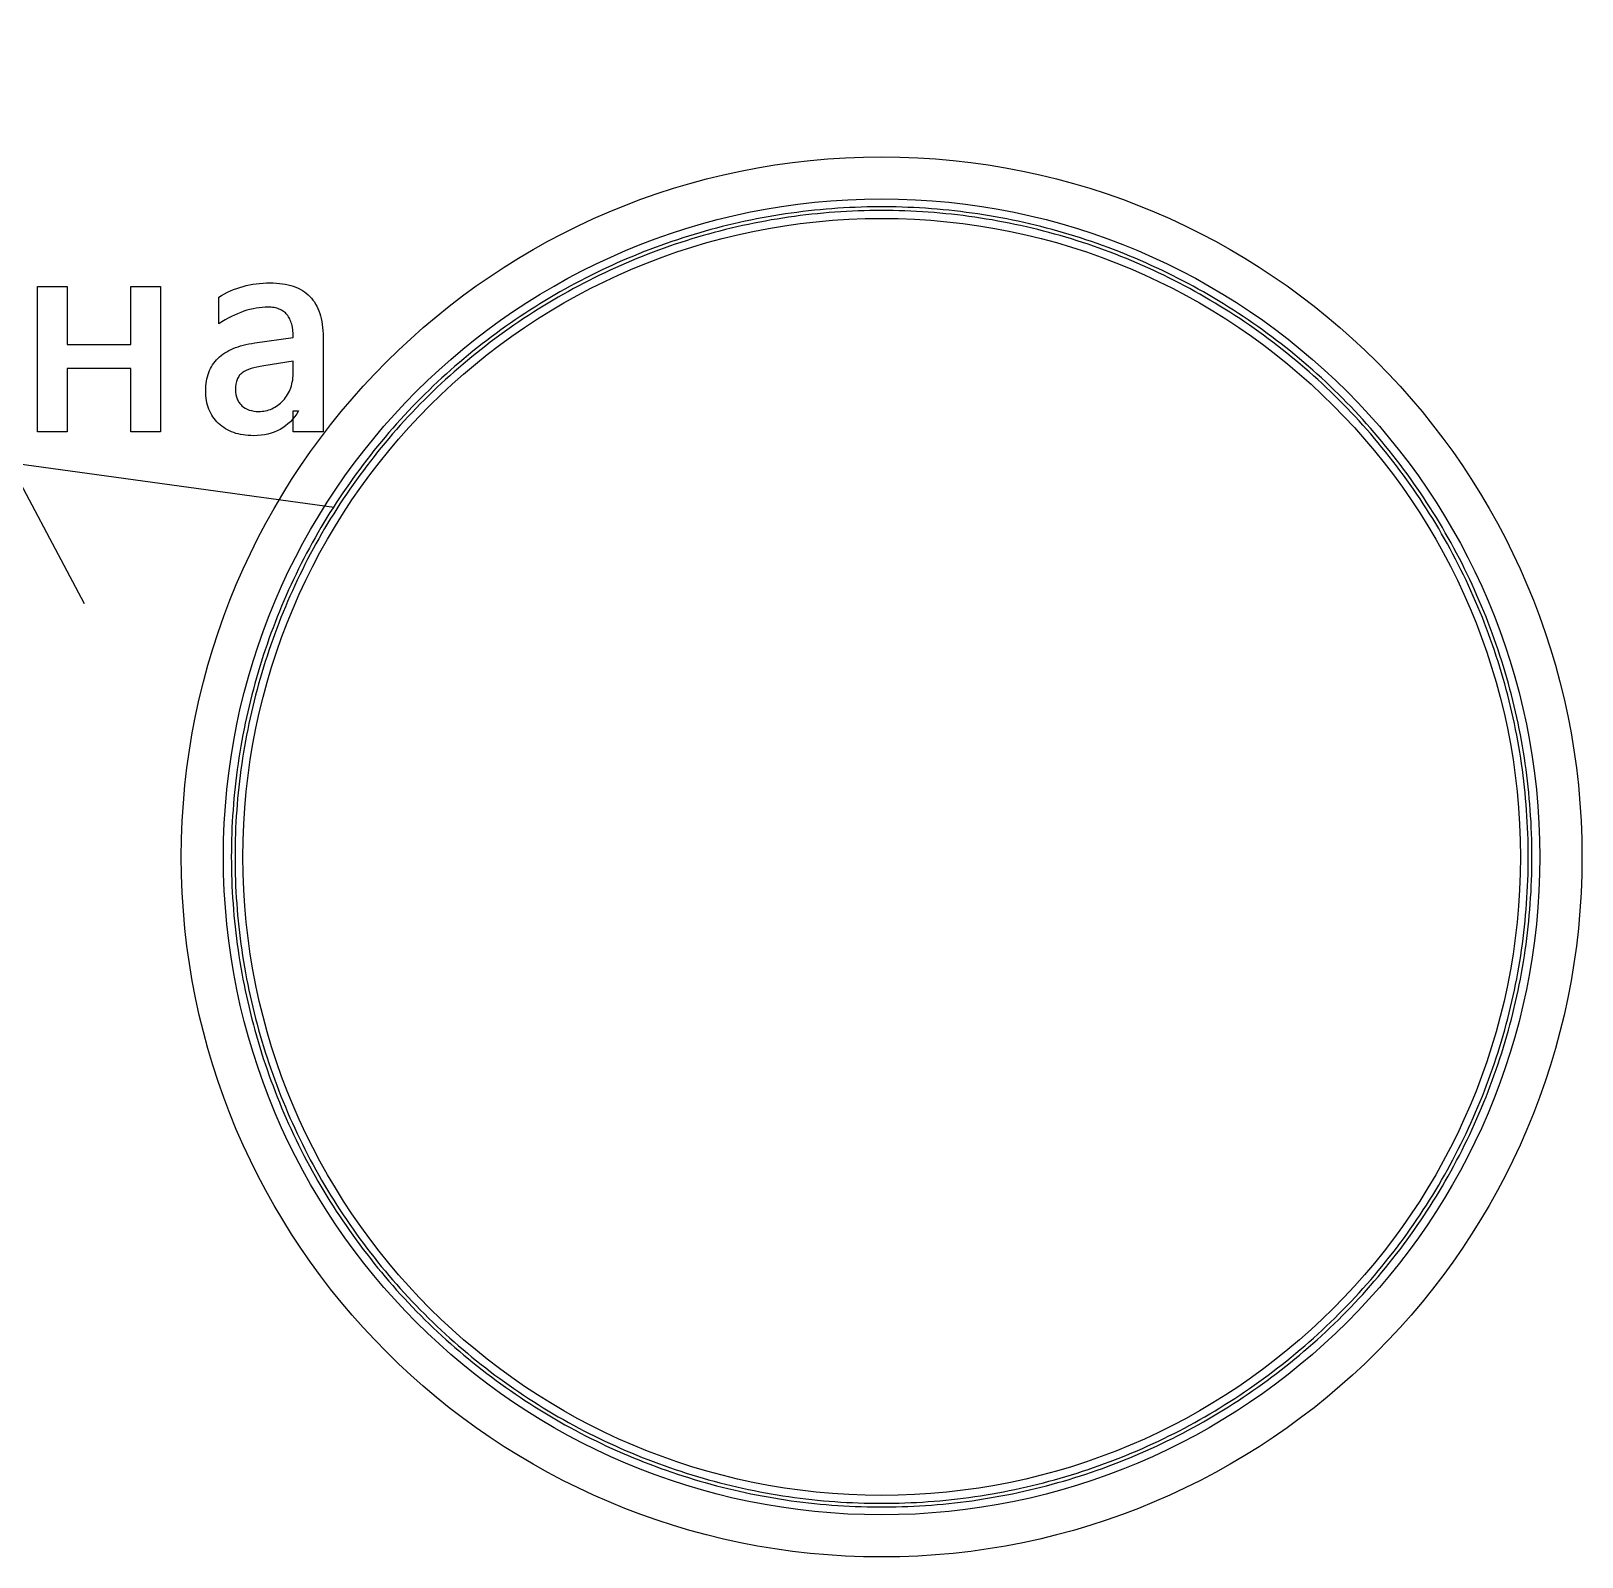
# Model space of a CAD drawing. Header units: metres. Extents: x -352 to 1414, y 67 to 1317.
# Drawn here: x 312.7 to 607.3, y 66.6 to 356.5 of the extents above; entities that cross this region are included whole.
import ezdxf

# ---------------------------------------------------------------- set-up
doc = ezdxf.new("R2010")
doc.units = ezdxf.units.M
doc.layers.add('Page1', color=7, linetype='CONTINUOUS')

msp = doc.modelspace()

# ---------------------------------------------------------------- linework, layer by layer
at = {"layer": 'Page1'}
for p, q in [((322.899159, 247.675588), (-114.69597, 1069.593396)), ((370.307774, 265.926631), (129.094146, 299.215136))]:
    msp.add_line(p, q, dxfattribs=at)
for points in [[(597.753601, 199.568741), (597.748596, 200.680435), (597.733582, 201.792053), (597.708557, 202.903473), (597.673523, 204.014618), (597.62854, 205.125412), (597.573486, 206.235764), (597.508484, 207.345566), (597.433472, 208.454742), (597.348511, 209.563187), (597.25354, 210.670837), (597.148621, 211.777588), (597.033752, 212.883331), (596.908936, 213.988007), (596.77417, 215.091522), (596.629456, 216.193771), (596.474854, 217.294662), (596.310364, 218.394135), (596.135986, 219.492081), (595.95166, 220.588409), (595.757568, 221.683029), (595.553528, 222.775864), (595.339722, 223.866806), (595.116089, 224.955795), (594.88269, 226.042709), (594.639526, 227.127487), (594.386536, 228.210037), (594.12384, 229.290268), (593.85144, 230.368088), (593.569397, 231.443405), (593.277649, 232.516144), (592.976196, 233.586212), (592.665222, 234.653519), (592.344604, 235.717987), (592.014404, 236.779541), (591.674683, 237.838058), (591.325439, 238.893478), (590.966675, 239.945724), (590.598511, 240.99469), (590.220886, 242.040298), (589.833923, 243.082458), (589.4375, 244.121109), (589.031799, 245.156143), (588.616821, 246.187485), (588.192505, 247.215042), (587.759033, 248.238739), (587.316345, 249.258499), (586.864441, 250.274216), (586.403442, 251.285843), (585.93335, 252.293274), (585.454224, 253.296432), (584.966125, 254.295242), (584.468994, 255.289612), (583.962952, 256.279449), (583.447998, 257.264709), (582.924255, 258.2453), (582.391663, 259.22113), (581.850342, 260.192139), (581.300232, 261.158203), (580.741516, 262.119324), (580.174133, 263.075348), (579.598206, 264.026215), (579.013733, 264.971863), (578.420715, 265.912231), (577.819336, 266.847198), (577.209534, 267.776733), (576.59137, 268.700745), (575.964905, 269.619141), (575.3302, 270.53186), (574.687378, 271.438843), (574.036316, 272.339996), (573.377258, 273.235229), (572.710083, 274.124512), (572.035034, 275.007782), (571.35199, 275.884888), (570.661072, 276.755859), (569.962341, 277.620544), (569.25592, 278.478912), (568.541748, 279.330872), (567.819946, 280.176392), (567.090515, 281.015381), (566.353638, 281.847748), (565.609253, 282.673462), (564.857483, 283.492432), (564.098389, 284.304626), (563.33197, 285.109924), (562.55835, 285.908295), (561.777588, 286.699677), (560.989746, 287.484009), (560.194824, 288.2612), (559.393005, 289.031219), (558.584229, 289.793976), (557.768616, 290.549438), (556.946289, 291.297516), (556.117249, 292.038177), (555.281555, 292.771332), (554.43927, 293.496918), (553.590515, 294.214935), (552.735352, 294.925232), (551.87384, 295.627838), (551.005981, 296.322662), (550.131958, 297.009613), (549.25177, 297.68869), (548.365479, 298.359833), (547.473206, 299.022949), (546.575012, 299.678009), (545.670898, 300.324951), (544.761047, 300.963745), (543.845459, 301.59433), (542.924255, 302.216614), (541.997498, 302.830597), (541.065247, 303.436218), (540.127563, 304.033417), (539.18457, 304.622162), (538.236267, 305.202393), (537.282837, 305.774048), (536.324219, 306.337128), (535.360657, 306.891541), (534.39209, 307.437225), (533.41864, 307.974213), (532.44043, 308.50238), (531.45752, 309.021759), (530.469971, 309.532257), (529.477844, 310.033813), (528.481201, 310.526459), (527.480225, 311.010101), (526.474915, 311.484711), (525.465393, 311.950256), (524.451721, 312.406677), (523.43396, 312.853973), (522.412231, 313.292084), (521.386597, 313.720978), (520.357117, 314.140625), (519.323914, 314.550995), (518.287109, 314.952026), (517.246643, 315.343719), (516.202759, 315.726044), (515.155457, 316.098938), (514.104858, 316.462402), (513.051025, 316.816406), (511.994019, 317.160889), (510.93399, 317.49585), (509.870972, 317.821228), (508.805054, 318.137054), (507.736359, 318.443268), (506.664948, 318.739868), (505.590912, 319.026794), (504.514313, 319.304016), (503.435303, 319.571564), (502.353912, 319.829407), (501.270233, 320.077454), (500.184357, 320.315765), (499.096405, 320.544312), (498.006409, 320.763031), (496.91452, 320.971924), (495.82077, 321.17099), (494.725281, 321.360199), (493.628143, 321.539551), (492.529449, 321.709015), (491.42923, 321.868561), (490.327667, 322.018219), (489.224762, 322.157959), (488.120667, 322.28775), (487.015442, 322.407593), (485.90918, 322.517517), (484.801971, 322.617432), (483.693909, 322.707397), (482.585083, 322.787384), (481.475586, 322.857391), (480.365509, 322.917419), (479.254913, 322.967438), (478.143921, 323.007446), (477.032623, 323.037476), (475.921112, 323.057495), (474.809448, 323.067505), (473.697754, 323.067505), (472.58609, 323.057495), (471.474548, 323.037476), (470.363251, 323.007446), (469.252258, 322.967438), (468.141693, 322.917419), (467.031616, 322.857391), (465.922089, 322.787384), (464.813293, 322.707397), (463.705231, 322.617432), (462.598022, 322.517517), (461.49176, 322.407593), (460.386536, 322.28775), (459.28241, 322.157959), (458.179535, 322.018219), (457.077942, 321.868561), (455.977753, 321.709015), (454.879028, 321.539551), (453.781891, 321.360199), (452.686401, 321.17099), (451.592682, 320.971924), (450.500763, 320.763031), (449.410797, 320.544312), (448.322815, 320.315765), (447.236969, 320.077454), (446.15329, 319.829407), (445.071899, 319.571564), (443.992859, 319.304016), (442.91629, 319.026794), (441.842224, 318.739868), (440.770813, 318.443268), (439.702118, 318.137054), (438.63623, 317.821228), (437.573212, 317.49585), (436.513153, 317.160889), (435.456177, 316.816406), (434.402344, 316.462402), (433.351715, 316.098938), (432.304413, 315.726044), (431.260529, 315.343719), (430.220093, 314.952026), (429.183258, 314.550995), (428.150055, 314.140625), (427.120605, 313.720978), (426.094971, 313.292084), (425.073212, 312.853973), (424.055481, 312.406677), (423.041779, 311.950256), (422.032257, 311.484711), (421.026947, 311.010101), (420.02597, 310.526459), (419.029358, 310.033813), (418.037231, 309.532257), (417.049683, 309.021759), (416.066742, 308.50238), (415.088531, 307.974213), (414.115112, 307.437225), (413.146545, 306.891541), (412.182953, 306.337128), (411.224365, 305.774048), (410.270905, 305.202393), (409.322632, 304.622162), (408.379639, 304.033417), (407.441956, 303.436218), (406.509674, 302.830597), (405.582916, 302.216614), (404.661713, 301.59433), (403.746124, 300.963745), (402.836273, 300.324951), (401.93219, 299.678009), (401.033997, 299.022949), (400.141693, 298.359833), (399.255432, 297.68869), (398.375244, 297.009613), (397.50119, 296.322662), (396.633362, 295.627838), (395.77182, 294.925232), (394.916656, 294.214935), (394.067902, 293.496918), (393.225647, 292.771332), (392.389954, 292.038177), (391.560913, 291.297516), (390.738556, 290.549438), (389.922974, 289.793976), (389.114197, 289.031219), (388.312347, 288.2612), (387.517456, 287.484009), (386.729614, 286.699677), (385.948822, 285.908295), (385.175232, 285.109924), (384.408813, 284.304626), (383.649719, 283.492432), (382.897919, 282.673462), (382.153564, 281.847748), (381.416656, 281.015381), (380.687256, 280.176392), (379.965454, 279.330872), (379.251282, 278.478912), (378.54483, 277.620544), (377.84613, 276.755859), (377.155212, 275.884888), (376.472198, 275.007782), (375.797089, 274.124512), (375.129944, 273.235229), (374.470856, 272.339996), (373.819824, 271.438843), (373.176971, 270.53186), (372.542267, 269.619141), (371.915833, 268.700745), (371.297668, 267.776733), (370.687866, 266.847198), (370.086456, 265.912231), (369.493469, 264.971863), (368.908997, 264.026215), (368.333038, 263.075348), (367.765686, 262.119324), (367.20694, 261.158203), (366.65686, 260.192139), (366.115509, 259.22113), (365.582947, 258.2453), (365.059174, 257.264709), (364.54422, 256.279449), (364.038177, 255.289612), (363.541077, 254.295242), (363.052948, 253.296432), (362.573822, 252.293274), (362.103729, 251.285843), (361.642731, 250.274216), (361.190857, 249.258499), (360.748169, 248.238739), (360.314667, 247.215042), (359.890381, 246.187485), (359.475372, 245.156143), (359.069672, 244.121109), (358.673279, 243.082458), (358.286285, 242.040298), (357.908661, 240.99469), (357.540497, 239.945724), (357.181763, 238.893478), (356.83252, 237.838058), (356.492798, 236.779541), (356.162598, 235.717987), (355.84198, 234.653519), (355.530975, 233.586212), (355.229553, 232.516144), (354.937805, 231.443405), (354.655731, 230.368088), (354.383331, 229.290268), (354.120636, 228.210037), (353.867706, 227.127487), (353.624512, 226.042709), (353.391083, 224.955795), (353.16745, 223.866806), (352.953644, 222.775864), (352.749634, 221.683029), (352.555511, 220.588409), (352.371216, 219.492081), (352.196838, 218.394135), (352.032318, 217.294662), (351.877716, 216.193771), (351.733002, 215.091522), (351.598236, 213.988007), (351.473419, 212.883331), (351.358551, 211.777588), (351.253632, 210.670837), (351.158661, 209.563187), (351.0737, 208.454742), (350.998688, 207.345566), (350.933685, 206.235764), (350.878662, 205.125412), (350.833649, 204.014618), (350.798615, 202.903473), (350.773621, 201.792053), (350.758606, 200.680435), (350.753601, 199.568741), (350.758606, 198.457047), (350.773621, 197.345444), (350.798615, 196.234024), (350.833649, 195.122864), (350.878662, 194.01207), (350.933685, 192.901733), (350.998688, 191.791931), (351.0737, 190.682755), (351.158661, 189.574295), (351.253632, 188.46666), (351.358551, 187.359909), (351.473419, 186.254166), (351.598236, 185.14949), (351.733002, 184.045975), (351.877716, 182.943726), (352.032318, 181.842819), (352.196838, 180.743362), (352.371216, 179.645416), (352.555511, 178.549088), (352.749634, 177.454468), (352.953644, 176.361633), (353.16745, 175.270691), (353.391083, 174.181702), (353.624512, 173.094772), (353.867706, 172.009995), (354.120636, 170.92746), (354.383331, 169.847229), (354.655731, 168.769409), (354.937805, 167.694092), (355.229553, 166.621353), (355.530975, 165.551285), (355.84198, 164.483963), (356.162598, 163.419495), (356.492798, 162.357956), (356.83252, 161.299438), (357.181763, 160.244003), (357.540497, 159.191772), (357.908661, 158.142807), (358.286285, 157.097198), (358.673279, 156.055023), (359.069672, 155.016388), (359.475372, 153.981354), (359.890381, 152.950012), (360.314667, 151.922455), (360.748169, 150.898758), (361.190857, 149.878998), (361.642731, 148.863266), (362.103729, 147.851654), (362.573822, 146.844223), (363.052948, 145.841064), (363.541077, 144.842255), (364.038177, 143.847885), (364.54422, 142.858032), (365.059174, 141.872772), (365.582947, 140.892181), (366.115509, 139.916351), (366.65686, 138.945358), (367.20694, 137.979279), (367.765686, 137.018188), (368.333038, 136.062164), (368.908997, 135.111282), (369.493469, 134.165619), (370.086456, 133.225266), (370.687866, 132.290283), (371.297668, 131.360764), (371.915833, 130.436752), (372.542267, 129.518356), (373.176971, 128.605637), (373.819824, 127.698654), (374.470856, 126.797508), (375.129944, 125.902252), (375.797089, 125.01297), (376.472198, 124.129723), (377.155212, 123.252594), (377.84613, 122.381653), (378.54483, 121.51696), (379.251282, 120.658592), (379.965454, 119.806618), (380.687256, 118.961105), (381.416656, 118.122124), (382.153564, 117.289749), (382.897919, 116.464035), (383.649719, 115.645058), (384.408813, 114.832878), (385.175232, 114.027565), (385.948822, 113.229187), (386.729614, 112.437805), (387.517456, 111.653481), (388.312347, 110.876282), (389.114197, 110.10627), (389.922974, 109.343506), (390.738556, 108.588051), (391.560913, 107.839966), (392.389954, 107.099319), (393.225647, 106.366165), (394.067902, 105.640564), (394.916656, 104.922569), (395.77182, 104.21225), (396.633362, 103.509651), (397.50119, 102.814835), (398.375244, 102.127869), (399.255432, 101.448792), (400.141693, 100.777664), (401.033997, 100.11454), (401.93219, 99.45948), (402.836273, 98.812531), (403.746124, 98.173744), (404.661713, 97.543175), (405.582916, 96.920868), (406.509674, 96.306885), (407.441956, 95.701263), (408.379639, 95.104065), (409.322632, 94.515327), (410.270905, 93.935097), (411.224365, 93.363434), (412.182953, 92.800377), (413.146545, 92.245964), (414.115112, 91.700256), (415.088531, 91.163284), (416.066742, 90.635101), (417.049683, 90.115738), (418.037231, 89.605247), (419.029358, 89.103668), (420.02597, 88.611038), (421.026947, 88.127396), (422.032257, 87.652786), (423.041779, 87.187248), (424.055481, 86.730812), (425.073212, 86.283524), (426.094971, 85.845413), (427.120605, 85.416519), (428.150055, 84.996872), (429.183258, 84.58651), (430.220093, 84.185463), (431.260529, 83.79377), (432.304413, 83.411453), (433.351715, 83.038551), (434.402344, 82.675087), (435.456177, 82.321098), (436.513153, 81.976616), (437.573212, 81.641655), (438.63623, 81.316254), (439.702118, 81.000427), (440.770813, 80.694214), (441.842224, 80.397636), (442.91629, 80.11071), (443.992859, 79.833466), (445.071899, 79.565918), (446.15329, 79.308098), (447.236969, 79.060028), (448.322815, 78.821716), (449.410797, 78.593193), (450.500763, 78.374466), (451.592682, 78.165565), (452.686401, 77.966499), (453.781891, 77.77729), (454.879028, 77.597946), (455.977753, 77.428482), (457.077942, 77.268921), (458.179535, 77.11927), (459.28241, 76.979538), (460.386536, 76.849739), (461.49176, 76.729889), (462.598022, 76.619987), (463.705231, 76.52005), (464.813293, 76.430084), (465.922089, 76.350098), (467.031616, 76.28009), (468.141693, 76.220078), (469.252258, 76.170059), (470.363251, 76.130035), (471.474548, 76.100021), (472.58609, 76.080002), (473.697754, 76.07), (474.809448, 76.07), (475.921112, 76.080002), (477.032623, 76.100021), (478.143921, 76.130035), (479.254913, 76.170059), (480.365509, 76.220078), (481.475586, 76.28009), (482.585083, 76.350098), (483.693909, 76.430084), (484.801971, 76.52005), (485.90918, 76.619987), (487.015442, 76.729889), (488.120667, 76.849739), (489.224762, 76.979538), (490.327667, 77.11927), (491.42923, 77.268921), (492.529449, 77.428482), (493.628143, 77.597946), (494.725281, 77.77729), (495.82077, 77.966499), (496.91452, 78.165565), (498.006409, 78.374466), (499.096405, 78.593193), (500.184357, 78.821716), (501.270233, 79.060028), (502.353912, 79.308098), (503.435303, 79.565918), (504.514313, 79.833466), (505.590912, 80.11071), (506.664948, 80.397636), (507.736359, 80.694214), (508.805054, 81.000427), (509.870972, 81.316254), (510.93399, 81.641655), (511.994019, 81.976616), (513.051025, 82.321098), (514.104858, 82.675087), (515.155457, 83.038551), (516.202759, 83.411453), (517.246643, 83.79377), (518.287109, 84.185463), (519.323914, 84.58651), (520.357117, 84.996872), (521.386597, 85.416519), (522.412231, 85.845413), (523.43396, 86.283524), (524.451721, 86.730812), (525.465393, 87.187248), (526.474915, 87.652786), (527.480225, 88.127396), (528.481201, 88.611038), (529.477844, 89.103668), (530.469971, 89.605247), (531.45752, 90.115738), (532.44043, 90.635101), (533.41864, 91.163284), (534.39209, 91.700256), (535.360657, 92.245964), (536.324219, 92.800377), (537.282837, 93.363434), (538.236267, 93.935097), (539.18457, 94.515327), (540.127563, 95.104065), (541.065247, 95.701263), (541.997498, 96.306885), (542.924255, 96.920868), (543.845459, 97.543175), (544.761047, 98.173744), (545.670898, 98.812531), (546.575012, 99.45948), (547.473206, 100.11454), (548.365479, 100.777664), (549.25177, 101.448792), (550.131958, 102.127869), (551.005981, 102.814835), (551.87384, 103.509651), (552.735352, 104.21225), (553.590515, 104.922569), (554.43927, 105.640564), (555.281555, 106.366165), (556.117249, 107.099319), (556.946289, 107.839966), (557.768616, 108.588051), (558.584229, 109.343506), (559.393005, 110.10627), (560.194824, 110.876282), (560.989746, 111.653481), (561.777588, 112.437805), (562.55835, 113.229187), (563.33197, 114.027565), (564.098389, 114.832878), (564.857483, 115.645058), (565.609253, 116.464035), (566.353638, 117.289749), (567.090515, 118.122124), (567.819946, 118.961105), (568.541748, 119.806618), (569.25592, 120.658592), (569.962341, 121.51696), (570.661072, 122.381653), (571.35199, 123.252594), (572.035034, 124.129723), (572.710083, 125.01297), (573.377258, 125.902252), (574.036316, 126.797508), (574.687378, 127.698654), (575.3302, 128.605637), (575.964905, 129.518356), (576.59137, 130.436752), (577.209534, 131.360764), (577.819336, 132.290283), (578.420715, 133.225266), (579.013733, 134.165619), (579.598206, 135.111282), (580.174133, 136.062164), (580.741516, 137.018188), (581.300232, 137.979279), (581.850342, 138.945358), (582.391663, 139.916351), (582.924255, 140.892181), (583.447998, 141.872772), (583.962952, 142.858032), (584.468994, 143.847885), (584.966125, 144.842255), (585.454224, 145.841064), (585.93335, 146.844223), (586.403442, 147.851654), (586.864441, 148.863266), (587.316345, 149.878998), (587.759033, 150.898758), (588.192505, 151.922455), (588.616821, 152.950012), (589.031799, 153.981354), (589.4375, 155.016388), (589.833923, 156.055023), (590.220886, 157.097198), (590.598511, 158.142807), (590.966675, 159.191772), (591.325439, 160.244003), (591.674683, 161.299438), (592.014404, 162.357956), (592.344604, 163.419495), (592.665222, 164.483963), (592.976196, 165.551285), (593.277649, 166.621353), (593.569397, 167.694092), (593.85144, 168.769409), (594.12384, 169.847229), (594.386536, 170.92746), (594.639526, 172.009995), (594.88269, 173.094772), (595.116089, 174.181702), (595.339722, 175.270691), (595.553528, 176.361633), (595.757568, 177.454468), (595.95166, 178.549088), (596.135986, 179.645416), (596.310364, 180.743362), (596.474854, 181.842819), (596.629456, 182.943726), (596.77417, 184.045975), (596.908936, 185.14949), (597.033752, 186.254166), (597.148621, 187.359909), (597.25354, 188.46666), (597.348511, 189.574295), (597.433472, 190.682755), (597.508484, 191.791931), (597.573486, 192.901733), (597.62854, 194.01207), (597.673523, 195.122864), (597.708557, 196.234024), (597.733582, 197.345444), (597.748596, 198.457047), (597.753601, 199.568741)], [(597.053589, 199.568741), (597.048584, 200.677322), (597.033569, 201.785797), (597.008545, 202.894089), (596.973511, 204.002121), (596.928528, 205.109787), (596.873474, 206.21701), (596.808472, 207.323685), (596.733459, 208.429718), (596.648499, 209.535034), (596.553528, 210.639542), (596.448608, 211.743149), (596.33374, 212.845764), (596.208923, 213.947296), (596.074158, 215.047653), (595.929443, 216.146744), (595.774841, 217.244492), (595.610291, 218.340805), (595.435913, 219.435577), (595.251587, 220.528732), (595.057434, 221.620178), (594.853455, 222.709839), (594.639648, 223.797592), (594.416016, 224.883392), (594.182617, 225.967117), (593.939392, 227.048691), (593.686462, 228.128036), (593.423767, 229.205032), (593.151367, 230.279633), (592.869263, 231.35173), (592.577515, 232.421234), (592.276123, 233.488052), (591.965149, 234.552109), (591.644531, 235.613312), (591.314331, 236.671585), (590.974609, 237.726837), (590.625427, 238.778976), (590.266724, 239.827911), (589.898499, 240.873581), (589.520935, 241.915878), (589.133972, 242.954712), (588.73761, 243.990021), (588.331909, 245.021713), (587.916992, 246.049698), (587.492737, 247.073898), (587.059265, 248.094208), (586.616577, 249.11058), (586.164795, 250.12291), (585.703857, 251.131134), (585.233826, 252.135132), (584.754761, 253.134857), (584.266724, 254.130219), (583.769653, 255.12114), (583.263733, 256.107513), (582.748901, 257.089294), (582.225159, 258.066406), (581.692688, 259.038727), (581.151489, 260.006195), (580.601501, 260.96875), (580.042908, 261.9263), (579.475647, 262.878754), (578.899841, 263.82608), (578.315491, 264.768127), (577.722656, 265.704895), (577.121399, 266.636261), (576.51178, 267.562164), (575.893799, 268.482513), (575.267517, 269.397247), (574.633057, 270.306305), (573.990417, 271.209595), (573.3396, 272.107056), (572.680725, 272.998596), (572.013794, 273.884155), (571.338989, 274.763641), (570.656189, 275.636993), (569.965576, 276.504181), (569.267151, 277.365082), (568.560974, 278.219635), (567.847107, 279.06778), (567.12561, 279.909454), (566.396545, 280.744568), (565.659973, 281.57309), (564.915955, 282.394897), (564.164551, 283.209991), (563.405823, 284.01825), (562.639832, 284.819611), (561.866638, 285.614044), (561.086304, 286.401459), (560.298889, 287.181793), (559.504456, 287.954987), (558.703064, 288.721008), (557.894836, 289.479736), (557.079773, 290.23114), (556.257935, 290.975128), (555.429443, 291.7117), (554.594299, 292.440765), (553.752625, 293.162262), (552.90448, 293.876099), (552.049927, 294.582275), (551.189026, 295.280701), (550.321838, 295.971344), (549.448486, 296.654114), (548.56897, 297.328979), (547.683411, 297.99588), (546.79187, 298.654755), (545.89447, 299.305542), (544.99115, 299.948212), (544.082092, 300.582703), (543.167358, 301.208954), (542.247009, 301.826935), (541.321106, 302.436554), (540.389709, 303.037811), (539.453003, 303.630646), (538.510925, 304.214996), (537.563599, 304.790802), (536.611145, 305.358063), (535.653564, 305.916656), (534.69104, 306.466614), (533.723572, 307.007843), (532.751221, 307.540344), (531.77417, 308.064026), (530.792358, 308.578857), (529.805969, 309.084839), (528.815063, 309.581848), (527.819702, 310.069916), (526.820007, 310.548981), (525.815979, 311.019012), (524.807739, 311.47995), (523.79541, 311.931763), (522.779053, 312.37442), (521.758728, 312.807892), (520.734558, 313.232117), (519.706543, 313.647095), (518.674866, 314.052765), (517.639587, 314.449097), (516.600708, 314.83609), (515.558411, 315.213684), (514.512756, 315.581848), (513.463806, 315.940552), (512.411682, 316.289795), (511.356445, 316.629486), (510.298157, 316.959656), (509.236969, 317.280273), (508.172913, 317.591278), (507.106079, 317.8927), (506.03656, 318.184448), (504.964478, 318.466522), (503.889893, 318.738922), (502.812866, 319.001617), (501.733551, 319.254547), (500.651978, 319.497742), (499.568237, 319.731171), (498.482452, 319.954803), (497.394684, 320.16861), (496.305023, 320.37262), (495.213593, 320.566772), (494.120422, 320.751038), (493.025635, 320.925446), (491.929352, 321.089966), (490.831604, 321.244598), (489.732513, 321.389282), (488.632141, 321.524048), (487.530609, 321.648895), (486.428009, 321.763763), (485.324402, 321.868683), (484.219879, 321.963654), (483.114563, 322.048645), (482.008514, 322.123627), (480.901855, 322.18866), (479.794647, 322.243683), (478.686981, 322.288696), (477.578949, 322.3237), (476.470642, 322.348724), (475.362152, 322.363739), (474.253601, 322.368744), (473.14502, 322.363739), (472.03653, 322.348724), (470.928253, 322.3237), (469.820221, 322.288696), (468.712555, 322.243683), (467.605347, 322.18866), (466.498657, 322.123627), (465.392609, 322.048645), (464.287292, 321.963654), (463.1828, 321.868683), (462.079193, 321.763763), (460.976593, 321.648895), (459.875061, 321.524048), (458.774689, 321.389282), (457.675598, 321.244598), (456.57785, 321.089966), (455.481537, 320.925446), (454.38678, 320.751038), (453.29361, 320.566772), (452.202148, 320.37262), (451.112518, 320.16861), (450.02475, 319.954803), (448.938965, 319.731171), (447.855225, 319.497742), (446.773651, 319.254547), (445.694305, 319.001617), (444.61731, 318.738922), (443.542694, 318.466522), (442.470612, 318.184448), (441.401123, 317.8927), (440.33429, 317.591278), (439.270233, 317.280273), (438.209015, 316.959656), (437.150757, 316.629486), (436.09549, 316.289795), (435.043365, 315.940552), (433.994415, 315.581848), (432.948761, 315.213684), (431.906464, 314.83609), (430.867615, 314.449097), (429.832306, 314.052765), (428.800629, 313.647095), (427.772644, 313.232117), (426.748444, 312.807892), (425.728119, 312.37442), (424.711761, 311.931763), (423.699432, 311.47995), (422.691223, 311.019012), (421.687195, 310.548981), (420.687469, 310.069916), (419.692108, 309.581848), (418.701202, 309.084839), (417.714813, 308.578857), (416.733032, 308.064026), (415.755951, 307.540344), (414.78363, 307.007843), (413.816132, 306.466614), (412.853607, 305.916656), (411.896057, 305.358063), (410.943573, 304.790802), (409.996277, 304.214996), (409.054199, 303.630646), (408.117462, 303.037811), (407.186096, 302.436554), (406.260193, 301.826935), (405.339813, 301.208954), (404.425079, 300.582703), (403.516022, 299.948212), (402.612732, 299.305542), (401.715302, 298.654755), (400.823761, 297.99588), (399.938202, 297.328979), (399.058716, 296.654114), (398.185333, 295.971344), (397.318176, 295.280701), (396.457275, 294.582275), (395.602722, 293.876099), (394.754547, 293.162262), (393.912872, 292.440765), (393.077759, 291.7117), (392.249268, 290.975128), (391.427429, 290.23114), (390.612366, 289.479736), (389.804108, 288.721008), (389.002716, 287.954987), (388.208282, 287.181793), (387.420868, 286.401459), (386.640533, 285.614044), (385.86734, 284.819611), (385.101349, 284.01825), (384.342621, 283.209991), (383.591217, 282.394897), (382.847198, 281.57309), (382.110626, 280.744568), (381.381592, 279.909454), (380.660095, 279.06778), (379.946228, 278.219635), (379.240051, 277.365082), (378.541626, 276.504181), (377.851013, 275.636993), (377.168213, 274.763641), (376.493378, 273.884155), (375.826477, 272.998596), (375.167603, 272.107056), (374.516815, 271.209595), (373.874146, 270.306305), (373.239655, 269.397247), (372.613373, 268.482513), (371.995422, 267.562164), (371.385773, 266.636261), (370.784515, 265.704895), (370.191681, 264.768127), (369.607361, 263.82608), (369.031525, 262.878754), (368.464294, 261.9263), (367.90567, 260.96875), (367.355713, 260.006195), (366.814484, 259.038727), (366.282013, 258.066406), (365.758301, 257.089294), (365.243469, 256.107513), (364.737518, 255.12114), (364.240479, 254.130219), (363.752411, 253.134857), (363.273346, 252.135132), (362.803345, 251.131134), (362.342407, 250.12291), (361.890594, 249.11058), (361.447937, 248.094208), (361.014465, 247.073898), (360.59021, 246.049698), (360.175262, 245.021713), (359.769592, 243.990021), (359.37323, 242.954712), (358.986237, 241.915878), (358.608673, 240.873581), (358.240509, 239.827911), (357.881775, 238.778976), (357.532562, 237.726837), (357.192841, 236.671585), (356.862671, 235.613312), (356.542053, 234.552109), (356.231049, 233.488052), (355.929657, 232.421234), (355.637909, 231.35173), (355.355804, 230.279633), (355.083435, 229.205032), (354.82074, 228.128036), (354.56778, 227.048691), (354.324585, 225.967117), (354.091156, 224.883392), (353.867523, 223.797592), (353.653717, 222.709839), (353.449738, 221.620178), (353.255585, 220.528732), (353.071289, 219.435577), (352.896881, 218.340805), (352.732361, 217.244492), (352.577759, 216.146744), (352.433044, 215.047653), (352.298279, 213.947296), (352.173462, 212.845764), (352.058563, 211.743149), (351.953644, 210.639542), (351.858673, 209.535034), (351.773712, 208.429718), (351.6987, 207.323685), (351.633698, 206.21701), (351.578674, 205.109787), (351.533661, 204.002121), (351.498627, 202.894089), (351.473602, 201.785797), (351.458588, 200.677322), (351.453583, 199.568741), (351.458588, 198.460175), (351.473602, 197.3517), (351.498627, 196.243393), (351.533661, 195.135376), (351.578674, 194.02771), (351.633698, 192.920486), (351.6987, 191.813812), (351.773712, 190.707779), (351.858673, 189.602463), (351.953644, 188.497955), (352.058563, 187.394348), (352.173462, 186.291733), (352.298279, 185.190201), (352.433044, 184.089844), (352.577759, 182.990738), (352.732361, 181.893005), (352.896881, 180.796692), (353.071289, 179.70192), (353.255585, 178.608765), (353.449738, 177.517319), (353.653717, 176.427658), (353.867523, 175.33989), (354.091156, 174.254105), (354.324585, 173.17038), (354.56778, 172.088806), (354.82074, 171.00946), (355.083435, 169.932449), (355.355804, 168.857864), (355.637909, 167.785767), (355.929657, 166.716263), (356.231049, 165.649445), (356.542053, 164.585388), (356.862671, 163.52417), (357.192841, 162.465897), (357.532562, 161.41066), (357.881775, 160.358521), (358.240509, 159.30957), (358.608673, 158.263916), (358.986237, 157.221619), (359.37323, 156.18277), (359.769592, 155.147476), (360.175262, 154.115784), (360.59021, 153.087799), (361.014465, 152.063599), (361.447937, 151.043274), (361.890594, 150.026917), (362.342407, 149.014572), (362.803345, 148.006363), (363.273346, 147.00235), (363.752411, 146.002625), (364.240479, 145.007263), (364.737518, 144.016357), (365.243469, 143.029968), (365.758301, 142.048187), (366.282013, 141.071106), (366.814484, 140.09877), (367.355713, 139.131302), (367.90567, 138.168747), (368.464294, 137.211197), (369.031525, 136.258728), (369.607361, 135.311432), (370.191681, 134.369354), (370.784515, 133.432602), (371.385773, 132.501236), (371.995422, 131.575333), (372.613373, 130.654968), (373.239655, 129.740234), (373.874146, 128.831177), (374.516815, 127.927895), (375.167603, 127.030441), (375.826477, 126.138908), (376.493378, 125.253357), (377.168213, 124.373856), (377.851013, 123.500488), (378.541626, 122.633316), (379.240051, 121.772423), (379.946228, 120.917862), (380.660095, 120.06971), (381.381592, 119.228043), (382.110626, 118.392914), (382.847198, 117.564407), (383.591217, 116.742584), (384.342621, 115.927513), (385.101349, 115.119255), (385.86734, 114.317879), (386.640533, 113.523453), (387.420868, 112.736031), (388.208282, 111.955696), (389.002716, 111.182495), (389.804108, 110.416504), (390.612366, 109.657768), (391.427429, 108.906364), (392.249268, 108.162354), (393.077759, 107.425789), (393.912872, 106.696732), (394.754547, 105.97525), (395.602722, 105.261391), (396.457275, 104.555214), (397.318176, 103.856781), (398.185333, 103.166153), (399.058716, 102.483383), (399.938202, 101.808517), (400.823761, 101.141624), (401.715302, 100.48275), (402.612732, 99.831955), (403.516022, 99.189285), (404.425079, 98.554794), (405.339813, 97.928535), (406.260193, 97.310562), (407.186096, 96.700928), (408.117462, 96.09967), (409.054199, 95.506844), (409.996277, 94.922501), (410.943573, 94.346687), (411.896057, 93.779449), (412.853607, 93.220825), (413.816132, 92.670876), (414.78363, 92.129639), (415.755951, 91.597153), (416.733032, 91.073471), (417.714813, 90.558624), (418.701202, 90.052666), (419.692108, 89.555634), (420.687469, 89.067566), (421.687195, 88.588501), (422.691223, 88.118484), (423.699432, 87.657547), (424.711761, 87.205734), (425.728119, 86.763077), (426.748444, 86.329613), (427.772644, 85.90538), (428.800629, 85.490402), (429.832306, 85.084732), (430.867615, 84.688385), (431.906464, 84.301399), (432.948761, 83.923813), (433.994415, 83.555649), (435.043365, 83.196938), (436.09549, 82.84771), (437.150757, 82.507996), (438.209015, 82.177826), (439.270233, 81.857216), (440.33429, 81.546204), (441.401123, 81.244804), (442.470612, 80.953056), (443.542694, 80.670967), (444.61731, 80.398575), (445.694305, 80.135887), (446.773651, 79.882942), (447.855225, 79.63974), (448.938965, 79.406319), (450.02475, 79.182693), (451.112518, 78.968872), (452.202148, 78.764877), (453.29361, 78.570732), (454.38678, 78.386452), (455.481537, 78.212044), (456.57785, 78.047523), (457.675598, 77.892906), (458.774689, 77.748207), (459.875061, 77.613441), (460.976593, 77.488609), (462.079193, 77.373726), (463.1828, 77.268799), (464.287292, 77.173843), (465.392609, 77.08886), (466.498657, 77.013855), (467.605347, 76.948845), (468.712555, 76.893822), (469.820221, 76.848801), (470.928253, 76.813782), (472.03653, 76.788765), (473.14502, 76.77375), (474.253601, 76.768745), (475.362152, 76.77375), (476.470642, 76.788765), (477.578949, 76.813782), (478.686981, 76.848801), (479.794647, 76.893822), (480.901855, 76.948845), (482.008514, 77.013855), (483.114563, 77.08886), (484.219879, 77.173843), (485.324402, 77.268799), (486.428009, 77.373726), (487.530609, 77.488609), (488.632141, 77.613441), (489.732513, 77.748207), (490.831604, 77.892906), (491.929352, 78.047523), (493.025635, 78.212044), (494.120422, 78.386452), (495.213593, 78.570732), (496.305023, 78.764877), (497.394684, 78.968872), (498.482452, 79.182693), (499.568237, 79.406319), (500.651978, 79.63974), (501.733551, 79.882942), (502.812866, 80.135887), (503.889893, 80.398575), (504.964478, 80.670967), (506.03656, 80.953056), (507.106079, 81.244804), (508.172913, 81.546204), (509.236969, 81.857216), (510.298157, 82.177826), (511.356445, 82.507996), (512.411682, 82.84771), (513.463806, 83.196938), (514.512756, 83.555649), (515.558411, 83.923813), (516.600708, 84.301399), (517.639587, 84.688385), (518.674866, 85.084732), (519.706543, 85.490402), (520.734558, 85.90538), (521.758728, 86.329613), (522.779053, 86.763077), (523.79541, 87.205734), (524.807739, 87.657547), (525.815979, 88.118484), (526.820007, 88.588501), (527.819702, 89.067566), (528.815063, 89.555634), (529.805969, 90.052666), (530.792358, 90.558624), (531.77417, 91.073471), (532.751221, 91.597153), (533.723572, 92.129639), (534.69104, 92.670876), (535.653564, 93.220825), (536.611145, 93.779449), (537.563599, 94.346687), (538.510925, 94.922501), (539.453003, 95.506844), (540.389709, 96.09967), (541.321106, 96.700928), (542.247009, 97.310562), (543.167358, 97.928535), (544.082092, 98.554794), (544.99115, 99.189285), (545.89447, 99.831955), (546.79187, 100.48275), (547.683411, 101.141624), (548.56897, 101.808517), (549.448486, 102.483383), (550.321838, 103.166153), (551.189026, 103.856781), (552.049927, 104.555214), (552.90448, 105.261391), (553.752625, 105.97525), (554.594299, 106.696732), (555.429443, 107.425789), (556.257935, 108.162354), (557.079773, 108.906364), (557.894836, 109.657768), (558.703064, 110.416504), (559.504456, 111.182495), (560.298889, 111.955696), (561.086304, 112.736031), (561.866638, 113.523453), (562.639832, 114.317879), (563.405823, 115.119255), (564.164551, 115.927513), (564.915955, 116.742584), (565.659973, 117.564407), (566.396545, 118.392914), (567.12561, 119.228043), (567.847107, 120.06971), (568.560974, 120.917862), (569.267151, 121.772423), (569.965576, 122.633316), (570.656189, 123.500488), (571.338989, 124.373856), (572.013794, 125.253357), (572.680725, 126.138908), (573.3396, 127.030441), (573.990417, 127.927895), (574.633057, 128.831177), (575.267517, 129.740234), (575.893799, 130.654968), (576.51178, 131.575333), (577.121399, 132.501236), (577.722656, 133.432602), (578.315491, 134.369354), (578.899841, 135.311432), (579.475647, 136.258728), (580.042908, 137.211197), (580.601501, 138.168747), (581.151489, 139.131302), (581.692688, 140.09877), (582.225159, 141.071106), (582.748901, 142.048187), (583.263733, 143.029968), (583.769653, 144.016357), (584.266724, 145.007263), (584.754761, 146.002625), (585.233826, 147.00235), (585.703857, 148.006363), (586.164795, 149.014572), (586.616577, 150.026917), (587.059265, 151.043274), (587.492737, 152.063599), (587.916992, 153.087799), (588.331909, 154.115784), (588.73761, 155.147476), (589.133972, 156.18277), (589.520935, 157.221619), (589.898499, 158.263916), (590.266724, 159.30957), (590.625427, 160.358521), (590.974609, 161.41066), (591.314331, 162.465897), (591.644531, 163.52417), (591.965149, 164.585388), (592.276123, 165.649445), (592.577515, 166.716263), (592.869263, 167.785767), (593.151367, 168.857864), (593.423767, 169.932449), (593.686462, 171.00946), (593.939392, 172.088806), (594.182617, 173.17038), (594.416016, 174.254105), (594.639648, 175.33989), (594.853455, 176.427658), (595.057434, 177.517319), (595.251587, 178.608765), (595.435913, 179.70192), (595.610291, 180.796692), (595.774841, 181.893005), (595.929443, 182.990738), (596.074158, 184.089844), (596.208923, 185.190201), (596.33374, 186.291733), (596.448608, 187.394348), (596.553528, 188.497955), (596.648499, 189.602463), (596.733459, 190.707779), (596.808472, 191.813812), (596.873474, 192.920486), (596.928528, 194.02771), (596.973511, 195.135376), (597.008545, 196.243393), (597.033569, 197.3517), (597.048584, 198.460175), (597.053589, 199.568741)], [(337.310883, 280.296082), (331.647156, 280.296082), (331.647156, 292.331482), (319.611755, 292.331482), (319.611755, 280.296082), (313.948029, 280.296082), (313.948029, 307.906708), (319.611755, 307.906708), (319.611755, 296.933258), (331.647156, 296.933258), (331.647156, 307.906708), (337.310883, 307.906708), (337.310883, 307.906708), (337.310883, 280.296082)], [(368.188751, 280.296082), (362.525024, 280.296082), (362.525024, 284.311554), (363.537201, 284.311554), (363.537201, 284.311554), (363.18042, 283.739594), (362.80011, 283.204498), (362.39624, 282.706329), (361.968811, 282.245056), (361.517853, 281.820679), (361.043335, 281.433228), (360.545258, 281.082642), (360.023651, 280.768982), (359.478485, 280.492218), (358.90976, 280.25235), (358.317505, 280.049377), (357.70166, 279.883331), (357.062317, 279.754181), (356.399384, 279.661926), (355.712921, 279.606567), (355.002899, 279.588104), (355.002899, 279.588104), (354.479675, 279.597198), (353.970551, 279.62442), (353.475555, 279.669769), (352.994629, 279.733307), (352.527832, 279.814972), (352.075165, 279.914795), (351.636597, 280.032745), (351.212097, 280.168854), (350.801758, 280.32312), (350.405487, 280.495544), (350.023346, 280.686096), (349.655304, 280.894806), (349.301392, 281.121674), (348.961578, 281.366669), (348.635864, 281.629822), (348.324249, 281.911133), (348.324249, 281.911133), (348.029205, 282.207428), (347.753235, 282.515656), (347.496246, 282.835724), (347.258331, 283.167694), (347.039429, 283.511536), (346.839569, 283.867279), (346.658752, 284.234894), (346.496948, 284.61438), (346.354187, 285.005768), (346.230469, 285.409027), (346.125793, 285.824188), (346.040131, 286.251221), (345.973511, 286.690125), (345.925934, 287.14093), (345.897369, 287.603607), (345.887848, 288.078156), (345.887848, 288.078156), (345.896942, 288.560272), (345.924255, 289.029694), (345.969727, 289.48645), (346.033386, 289.930511), (346.115265, 290.361908), (346.215302, 290.780609), (346.333557, 291.186615), (346.470001, 291.579956), (346.624634, 291.960602), (346.797455, 292.328583), (346.988464, 292.683868), (347.197662, 293.026489), (347.425049, 293.356415), (347.670654, 293.673645), (347.934418, 293.97821), (348.2164, 294.270081), (348.516571, 294.549286), (348.83493, 294.815796), (349.171478, 295.069611), (349.526215, 295.31076), (349.899139, 295.539246), (350.290253, 295.755035), (350.699554, 295.95813), (351.127075, 296.148529), (351.572784, 296.326263), (352.036652, 296.491333), (352.518738, 296.643707), (353.019012, 296.783386), (353.537476, 296.9104), (354.074127, 297.024719), (354.628967, 297.126373), (355.202026, 297.215332), (355.202026, 297.215332), (362.525024, 298.260681), (362.525024, 298.260681), (362.506378, 298.957245), (362.450439, 299.608856), (362.357208, 300.215546), (362.296631, 300.502014), (362.226685, 300.777283), (362.147461, 301.04129), (362.058899, 301.294067), (361.960999, 301.535614), (361.85379, 301.76593), (361.737244, 301.985016), (361.611389, 302.192871), (361.476227, 302.389465), (361.331726, 302.574829), (361.177887, 302.748993), (361.01474, 302.911896), (360.842285, 303.063568), (360.660492, 303.203979), (360.46936, 303.333191), (360.268921, 303.451141), (360.059174, 303.557892), (359.840088, 303.653381), (359.611664, 303.73764), (359.373962, 303.810669), (359.126892, 303.872467), (358.870514, 303.923004), (358.604828, 303.962341), (358.329803, 303.990417), (358.045471, 304.007263), (357.751801, 304.012909), (357.751801, 304.012909), (357.181702, 304.000458), (356.609406, 303.963104), (356.034882, 303.900879), (355.45816, 303.813782), (354.879242, 303.701782), (354.298126, 303.56488), (353.714813, 303.403107), (353.129272, 303.216431), (352.541565, 303.004883), (351.95163, 302.768433), (351.359497, 302.50708), (350.765137, 302.220856), (350.168579, 301.909729), (349.569855, 301.57373), (348.968903, 301.21283), (348.365723, 300.827057), (348.365723, 300.827057), (348.365723, 305.910004), (348.365723, 305.910004), (348.913239, 306.237549), (349.468903, 306.543915), (350.032745, 306.829163), (350.604736, 307.093292), (351.184906, 307.336304), (351.773254, 307.558167), (352.369751, 307.758911), (352.974426, 307.938507), (353.58725, 308.096985), (354.208252, 308.234314), (354.837433, 308.350525), (355.474762, 308.445618), (356.12027, 308.519592), (356.773926, 308.572418), (357.43576, 308.604095), (358.105774, 308.614655), (358.105774, 308.614655), (358.726105, 308.604614), (359.326752, 308.574493), (359.907715, 308.524231), (360.468964, 308.453918), (361.010529, 308.363495), (361.53241, 308.252991), (362.034576, 308.122375), (362.51709, 307.97168), (362.979858, 307.800903), (363.422974, 307.610016), (363.846375, 307.399048), (364.250092, 307.167969), (364.634094, 306.916809), (364.998444, 306.645538), (365.343048, 306.354218), (365.667999, 306.042755), (365.973236, 305.711212), (366.258789, 305.359589), (366.524658, 304.987885), (366.770813, 304.596069), (366.997314, 304.184174), (367.204071, 303.752167), (367.391174, 303.300079), (367.558563, 302.827881), (367.706268, 302.335602), (367.834259, 301.823242), (367.942566, 301.290771), (368.031189, 300.73822), (368.100128, 300.165558), (368.149353, 299.572815), (368.178894, 298.959991), (368.188751, 298.327057), (368.188751, 298.327057), (368.188751, 280.296082)], [(362.525024, 293.747406), (356.911102, 292.851379), (356.911102, 292.851379), (356.236389, 292.743927), (355.608887, 292.620636), (355.028564, 292.481537), (354.495422, 292.32663), (354.009491, 292.155914), (353.57074, 291.96936), (353.179138, 291.767029), (352.834747, 291.548859), (352.834747, 291.548859), (352.679382, 291.430206), (352.534027, 291.300354), (352.398682, 291.159271), (352.273376, 291.006989), (352.158081, 290.843475), (352.052826, 290.668762), (351.957581, 290.482849), (351.872375, 290.285706), (351.79718, 290.077362), (351.732025, 289.857788), (351.67688, 289.627014), (351.631775, 289.38504), (351.571625, 288.867401), (351.551575, 288.304932), (351.551575, 288.304932), (351.570496, 287.834198), (351.627289, 287.389893), (351.721924, 286.972046), (351.854401, 286.580658), (351.934845, 286.394867), (352.024719, 286.215698), (352.124084, 286.043121), (352.23291, 285.877167), (352.351196, 285.717834), (352.478973, 285.565125), (352.61618, 285.419006), (352.762848, 285.27948), (352.762848, 285.27948), (353.077332, 285.024109), (353.415161, 284.802795), (353.776337, 284.615509), (354.160797, 284.46228), (354.568634, 284.343109), (354.999786, 284.257996), (355.454285, 284.206909), (355.932098, 284.18988), (355.932098, 284.18988), (356.27182, 284.198059), (356.605164, 284.222626), (356.932098, 284.26358), (357.252625, 284.320892), (357.566772, 284.394592), (357.874512, 284.48468), (358.175873, 284.591125), (358.470825, 284.713959), (358.759399, 284.853149), (359.041565, 285.008728), (359.317322, 285.180695), (359.5867, 285.369019), (359.84967, 285.57373), (360.106262, 285.79483), (360.356445, 286.032288), (360.60025, 286.286133), (360.60025, 286.286133), (360.833313, 286.553223), (361.051361, 286.830414), (361.254364, 287.117706), (361.442352, 287.415131), (361.615265, 287.722656), (361.773163, 288.040314), (361.916016, 288.368073), (362.043823, 288.705933), (362.156616, 289.053894), (362.254364, 289.411987), (362.337067, 289.780182), (362.404724, 290.158508), (362.457367, 290.546906), (362.494965, 290.945465), (362.517517, 291.354095), (362.525024, 291.772858), (362.525024, 291.772858), (362.525024, 293.747406)]]:
    msp.add_lwpolyline(points, dxfattribs=at)
for radius in [133, 125, 121.3]:
    msp.add_circle((474.253594, 199.568747), radius, dxfattribs=at)

doc.saveas('drawing.dxf')
